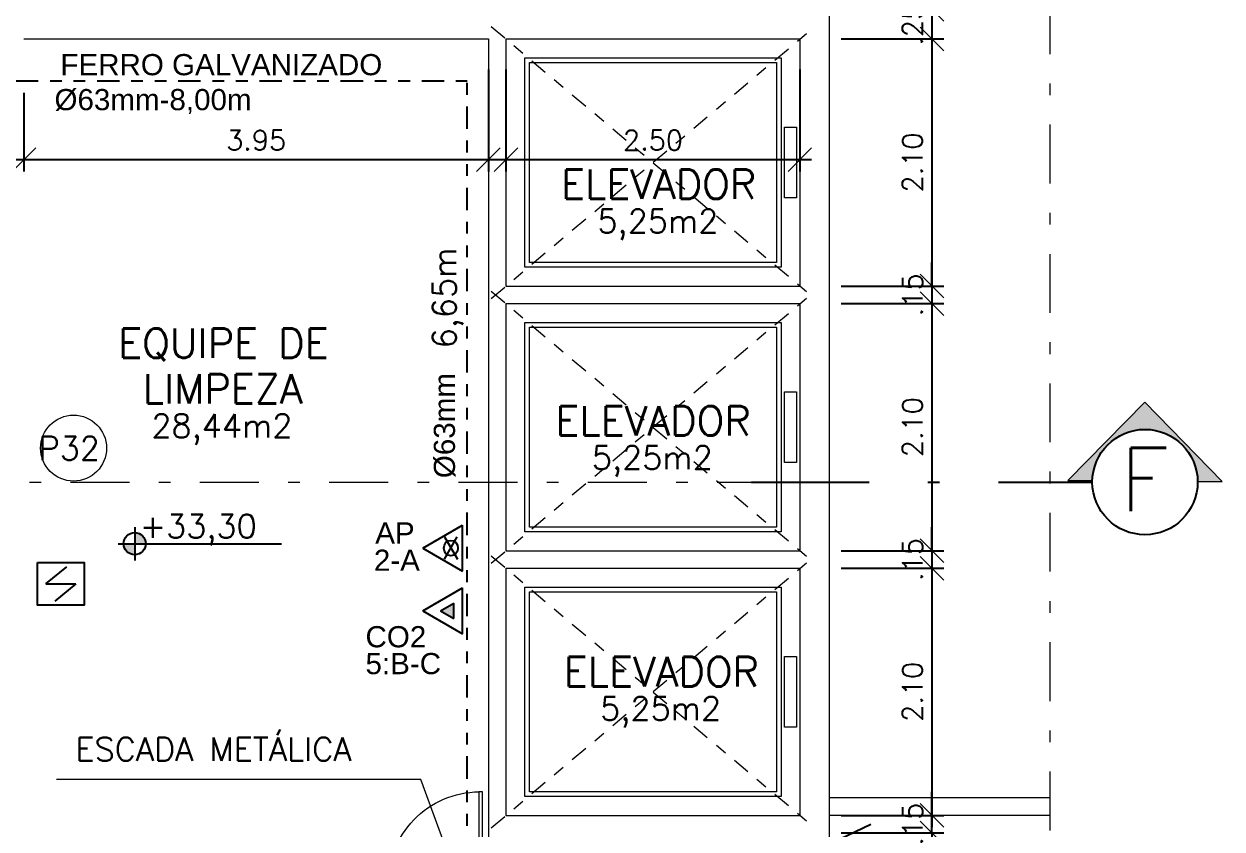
# Model space of a CAD drawing. Header units: millimetres. Extents: x 521 to 1055, y 261 to 520.
# Drawn here: x 678.07 to 688.26, y 283.53 to 290.37 of the extents above; entities that cross this region are included whole.
import ezdxf
from ezdxf.enums import TextEntityAlignment as Align

# ---------------------------------------------------------------- set-up
doc = ezdxf.new("R2010")
doc.units = ezdxf.units.MM
for name, pattern in [('CONTINU', [0]), ('DASHDOT', [1, 0.5, -0.25, 0, -0.25]), ('DASHDOTX2', [2, 1, -0.5, 0, -0.5]), ('DIVIDE2', [15.875, 6.35, -3.175, 0, -3.175, 0, -3.175])]:
    doc.linetypes.add(name, pattern=pattern)
doc.layers.add('0.1', color=8, linetype='Continuous', lineweight=13)
doc.layers.add('ppci', color=8, linetype='Continuous')
doc.styles.add('ROMANS', font='romans')
doc.styles.get("Standard").update_dxf_attribs({"font": 'romans.shx'})
doc.styles.add('STYLE1', font='sanss___.ttf')
doc.dimstyles.new('Fares Eng - 50', dxfattribs={"dimscale": 2, "dimtxt": 0.085, "dimasz": 0.1, "dimexe": 0.05, "dimexo": 0.05, "dimgap": 0.04, "dimtad": 1, "dimzin": 4, "dimdsep": 46, "dimtxsty": 'ROMANS', "dimblk1": 'OBLIQUE', "dimblk2": 'OBLIQUE', "dimsah": 1, "dimcen": 0.05, "dimdle": 0.05, "dimclrd": 8, "dimclre": 8, "dimclrt": 8, "dimaunit": 1, "dimadec": 0, "dimazin": 0, "dimtfac": 1, "dimtix": 1, "dimtmove": 2, "dimatfit": 0, "dimldrblk": 'OPEN90', "dimfxl": 1, "dimtolj": 1, "dimtzin": 0, "dimarcsym": 0})

# ---------------------------------------------------------------- blocks, each defined once
blk = doc.blocks.new('ÁREA')
for p in [(4.97462945148186e-05, 0.003761569252461072), (0, 0)]:
    blk.add_attdef('COMPARTIMENTO', text='', height=0.0025).set_placement(p, align=Align.CENTER)
at = {"color": 1}
for p in [(-4.97462945148186e-05, -0.003761569252461072), (-9.94925890296372e-05, -0.007523138504922144)]:
    blk.add_attdef('ÁREA', text='', height=0.002, dxfattribs=at).set_placement(p, align=Align.CENTER)
blk = doc.blocks.new('_OBLIQUE')
at = {"color": 0, "linetype": 'ByBlock'}
blk.add_line((-0.5, -0.5), (0.5, 0.5), dxfattribs=at)
blk = doc.blocks.new('*D2392')
at = {"layer": '0.1', "color": 8, "linetype": 'CONTINU', "lineweight": -2, "transparency": 16777216}
for p, q in [((685.7892393895108, 290.4969512329324), (685.7892393895108, 290.6969512329323)), ((685.0156555372411, 290.4969512329324), (685.8892393895109, 290.4969512329324)), ((685.7892393895108, 290.4969512329324), (685.7892393895108, 290.2469512329324)), ((685.0156555372411, 290.2469512329324), (685.8892393895109, 290.2469512329324)), ((685.7892393895108, 290.2469512329324), (685.7892393895108, 290.0469512329324))]:
    blk.add_line(p, q, dxfattribs=at)
at = {"layer": 'DEFPOINTS', "color": 0, "linetype": 'CONTINU', "lineweight": -2, "transparency": 16777216}
for p in [(684.915655537241, 290.4969512329324), (684.915655537241, 290.2469512329324), (685.7892393895108, 290.2469512329324)]:
    blk.add_point(p, dxfattribs=at)
at = {"layer": '0.1', "color": 8, "linetype": 'CONTINU', "lineweight": -2, "transparency": 16777216, "xscale": 0.2, "yscale": 0.2, "zscale": 0.2}
for p, rotation in [((685.7892393895108, 290.4969512329324), 270), ((685.7892393895108, 290.2469512329324), 90)]:
    blk.add_blockref('_OBLIQUE', p, dxfattribs=dict(at, rotation=rotation))
at = {"layer": '0.1', "color": 8, "linetype": 'CONTINU', "transparency": 16777216, "insert": (685.6242393895108, 290.3719512329325), "char_height": 0.17, "attachment_point": 5, "rotation": 90, "style": 'ROMANS'}
blk.add_mtext('\\A1;.25', dxfattribs=at)
blk = doc.blocks.new('_Open90')
at = {"color": 0, "linetype": 'ByBlock', "lineweight": -2}
for p, q in [((0, 0), (-1, 0)), ((-0.5, 0.5), (0, 0)), ((0, 0), (-0.5, -0.5))]:
    blk.add_line(p, q, dxfattribs=at)
blk = doc.blocks.new('*D2393')
at = {"layer": '0.1', "color": 8, "linetype": 'CONTINU', "lineweight": -2, "transparency": 16777216}
for p, q in [((685.7892393895108, 290.3469512329324), (685.7892393895108, 288.0469512329324)), ((685.0156555372411, 290.2469512329324), (685.8892393895109, 290.2469512329324)), ((685.0156555372411, 288.1469512329325), (685.8892393895109, 288.1469512329325))]:
    blk.add_line(p, q, dxfattribs=at)
at = {"layer": 'DEFPOINTS', "color": 0, "linetype": 'CONTINU', "lineweight": -2, "transparency": 16777216}
for p in [(684.915655537241, 290.2469512329324), (684.915655537241, 288.1469512329325), (685.7892393895108, 288.1469512329325)]:
    blk.add_point(p, dxfattribs=at)
at = {"layer": '0.1', "color": 8, "linetype": 'CONTINU', "lineweight": -2, "transparency": 16777216, "xscale": 0.2, "yscale": 0.2, "zscale": 0.2}
for p, rotation in [((685.7892393895108, 290.2469512329324), 90), ((685.7892393895108, 288.1469512329325), 270)]:
    blk.add_blockref('_OBLIQUE', p, dxfattribs=dict(at, rotation=rotation))
at = {"layer": '0.1', "color": 8, "linetype": 'CONTINU', "transparency": 16777216, "insert": (685.6242393895108, 289.1969512329326), "char_height": 0.17, "attachment_point": 5, "rotation": 90, "style": 'ROMANS'}
blk.add_mtext('\\A1;2.10', dxfattribs=at)
blk = doc.blocks.new('*D2394')
at = {"layer": '0.1', "color": 8, "linetype": 'CONTINU', "lineweight": -2, "transparency": 16777216}
for p, q in [((685.7892393895108, 288.1469512329325), (685.7892393895108, 288.3469512329324)), ((685.0156555372411, 288.1469512329325), (685.8892393895109, 288.1469512329325)), ((685.7892393895108, 288.1469512329325), (685.7892393895108, 287.9969512329324)), ((685.0156555372411, 287.9969512329324), (685.8892393895109, 287.9969512329324)), ((685.7892393895108, 287.9969512329324), (685.7892393895108, 287.7969512329324))]:
    blk.add_line(p, q, dxfattribs=at)
at = {"layer": 'DEFPOINTS', "color": 0, "linetype": 'CONTINU', "lineweight": -2, "transparency": 16777216}
for p in [(684.915655537241, 288.1469512329325), (684.915655537241, 287.9969512329324), (685.7892393895108, 287.9969512329324)]:
    blk.add_point(p, dxfattribs=at)
at = {"layer": '0.1', "color": 8, "linetype": 'CONTINU', "lineweight": -2, "transparency": 16777216, "xscale": 0.2, "yscale": 0.2, "zscale": 0.2}
for p, rotation in [((685.7892393895108, 288.1469512329325), 270), ((685.7892393895108, 287.9969512329324), 90)]:
    blk.add_blockref('_OBLIQUE', p, dxfattribs=dict(at, rotation=rotation))
at = {"layer": '0.1', "color": 8, "linetype": 'CONTINU', "transparency": 16777216, "insert": (685.6242393895108, 288.0719512329325), "char_height": 0.17, "attachment_point": 5, "rotation": 90, "style": 'ROMANS'}
blk.add_mtext('\\A1;.15', dxfattribs=at)
blk = doc.blocks.new('*D2395')
at = {"layer": '0.1', "color": 8, "linetype": 'CONTINU', "lineweight": -2, "transparency": 16777216}
for p, q in [((685.7892393895108, 288.0969512329324), (685.7892393895108, 285.7969512329324)), ((685.0156555372411, 287.9969512329324), (685.8892393895109, 287.9969512329324)), ((685.0156555372411, 285.8969512329324), (685.8892393895109, 285.8969512329324))]:
    blk.add_line(p, q, dxfattribs=at)
at = {"layer": 'DEFPOINTS', "color": 0, "linetype": 'CONTINU', "lineweight": -2, "transparency": 16777216}
for p in [(684.915655537241, 287.9969512329324), (684.915655537241, 285.8969512329324), (685.7892393895108, 285.8969512329324)]:
    blk.add_point(p, dxfattribs=at)
at = {"layer": '0.1', "color": 8, "linetype": 'CONTINU', "lineweight": -2, "transparency": 16777216, "xscale": 0.2, "yscale": 0.2, "zscale": 0.2}
for p, rotation in [((685.7892393895108, 287.9969512329324), 90), ((685.7892393895108, 285.8969512329324), 270)]:
    blk.add_blockref('_OBLIQUE', p, dxfattribs=dict(at, rotation=rotation))
at = {"layer": '0.1', "color": 8, "linetype": 'CONTINU', "transparency": 16777216, "insert": (685.6242393895108, 286.9469512329325), "char_height": 0.17, "attachment_point": 5, "rotation": 90, "style": 'ROMANS'}
blk.add_mtext('\\A1;2.10', dxfattribs=at)
blk = doc.blocks.new('*D2396')
at = {"layer": '0.1', "color": 8, "linetype": 'CONTINU', "lineweight": -2, "transparency": 16777216}
for p, q in [((685.7892393895108, 285.8969512329324), (685.7892393895108, 286.0969512329324)), ((685.0156555372411, 285.8969512329324), (685.8892393895109, 285.8969512329324)), ((685.7892393895108, 285.8969512329324), (685.7892393895108, 285.7469512329324)), ((685.0156555372411, 285.7469512329324), (685.8892393895109, 285.7469512329324)), ((685.7892393895108, 285.7469512329324), (685.7892393895108, 285.5469512329324))]:
    blk.add_line(p, q, dxfattribs=at)
at = {"layer": 'DEFPOINTS', "color": 0, "linetype": 'CONTINU', "lineweight": -2, "transparency": 16777216}
for p in [(684.915655537241, 285.8969512329324), (684.915655537241, 285.7469512329324), (685.7892393895108, 285.7469512329324)]:
    blk.add_point(p, dxfattribs=at)
at = {"layer": '0.1', "color": 8, "linetype": 'CONTINU', "lineweight": -2, "transparency": 16777216, "xscale": 0.2, "yscale": 0.2, "zscale": 0.2}
for p, rotation in [((685.7892393895108, 285.8969512329324), 270), ((685.7892393895108, 285.7469512329324), 90)]:
    blk.add_blockref('_OBLIQUE', p, dxfattribs=dict(at, rotation=rotation))
at = {"layer": '0.1', "color": 8, "linetype": 'CONTINU', "transparency": 16777216, "insert": (685.6242393895108, 285.8219512329325), "char_height": 0.17, "attachment_point": 5, "rotation": 90, "style": 'ROMANS'}
blk.add_mtext('\\A1;.15', dxfattribs=at)
blk = doc.blocks.new('*D2397')
at = {"layer": '0.1', "color": 8, "linetype": 'CONTINU', "lineweight": -2, "transparency": 16777216}
for p, q in [((685.7892393895108, 285.8469512329324), (685.7892393895108, 283.5469512329324)), ((685.0156555372411, 285.7469512329324), (685.8892393895109, 285.7469512329324)), ((685.0156555372411, 283.6469512329324), (685.8892393895109, 283.6469512329324))]:
    blk.add_line(p, q, dxfattribs=at)
at = {"layer": 'DEFPOINTS', "color": 0, "linetype": 'CONTINU', "lineweight": -2, "transparency": 16777216}
for p in [(684.915655537241, 285.7469512329324), (684.915655537241, 283.6469512329324), (685.7892393895108, 283.6469512329324)]:
    blk.add_point(p, dxfattribs=at)
at = {"layer": '0.1', "color": 8, "linetype": 'CONTINU', "lineweight": -2, "transparency": 16777216, "xscale": 0.2, "yscale": 0.2, "zscale": 0.2}
for p, rotation in [((685.7892393895108, 285.7469512329324), 90), ((685.7892393895108, 283.6469512329324), 270)]:
    blk.add_blockref('_OBLIQUE', p, dxfattribs=dict(at, rotation=rotation))
at = {"layer": '0.1', "color": 8, "linetype": 'CONTINU', "transparency": 16777216, "insert": (685.6242393895108, 284.6969512329325), "char_height": 0.17, "attachment_point": 5, "rotation": 90, "style": 'ROMANS'}
blk.add_mtext('\\A1;2.10', dxfattribs=at)
blk = doc.blocks.new('*D2406')
at = {"layer": '0.1', "color": 8, "linetype": 'CONTINU', "lineweight": -2, "transparency": 16777216}
for p, q in [((685.7892393895108, 283.6469512329324), (685.7892393895108, 283.8469512329324)), ((685.0156555372411, 283.6469512329324), (685.8892393895109, 283.6469512329324)), ((685.7892393895108, 283.4969512329324), (685.7892393895108, 283.6469512329324)), ((685.0156555372411, 283.4969512329324), (685.8892393895109, 283.4969512329324)), ((685.7892393895108, 283.4969512329324), (685.7892393895108, 283.2969512329324))]:
    blk.add_line(p, q, dxfattribs=at)
at = {"layer": 'DEFPOINTS', "color": 0, "linetype": 'CONTINU', "lineweight": -2, "transparency": 16777216}
for p in [(684.915655537241, 283.6469512329324), (685.7892393895108, 283.6469512329324), (684.915655537241, 283.4969512329324)]:
    blk.add_point(p, dxfattribs=at)
at = {"layer": '0.1', "color": 8, "linetype": 'CONTINU', "lineweight": -2, "transparency": 16777216, "xscale": 0.2, "yscale": 0.2, "zscale": 0.2}
for p, rotation in [((685.7892393895108, 283.6469512329324), 270), ((685.7892393895108, 283.4969512329324), 90)]:
    blk.add_blockref('_OBLIQUE', p, dxfattribs=dict(at, rotation=rotation))
at = {"layer": '0.1', "color": 8, "linetype": 'CONTINU', "transparency": 16777216, "insert": (685.6242393895108, 283.5719512329325), "char_height": 0.17, "attachment_point": 5, "rotation": 90, "style": 'ROMANS'}
blk.add_mtext('\\A1;.15', dxfattribs=at)
blk = doc.blocks.new('P80')
for points in [[(0, 0.8600000000001068), (0, 0.8300000000001057), (0.1499999999999986, 0.8300000000001057), (0.1499999999999986, 0.8600000000001068)], [(0, 0), (0, 0.03000000000000114), (0.1499999999999986, 0.03000000000000114), (0.1499999999999986, 0)]]:
    blk.add_lwpolyline(points)
blk.add_lwpolyline([(-0.8000000000000227, 0.06000000000008299), (0, 0.06000000000008299), (0, 0.03000000000000114), (-0.8000000000000227, 0.03000000000000114)], close=True)
at = {"color": 8}
blk.add_arc((-0.02513934576528032, 0.05553438521076377), 0.7748735220644332, 88.14081760279143, 179.6698012135025, dxfattribs=at)
blk = doc.blocks.new('*D2421')
at = {"layer": '0.1', "color": 8, "lineweight": -2, "transparency": 16777216}
for p, q in [((682.015655537241, 289.9864617888512), (682.015655537241, 289.1211463489595)), ((678.0656555372409, 289.7898065555787), (678.0656555372409, 289.1211463489595)), ((677.9656555372409, 289.2211463489595), (682.115655537241, 289.2211463489595))]:
    blk.add_line(p, q, dxfattribs=at)
at = {"layer": 'DEFPOINTS', "color": 0, "lineweight": -2, "transparency": 16777216}
for p in [(682.015655537241, 290.0864617888512), (678.0656555372409, 289.8898065555787), (682.015655537241, 289.2211463489595)]:
    blk.add_point(p, dxfattribs=at)
at = {"layer": '0.1', "color": 8, "lineweight": -2, "transparency": 16777216, "xscale": 0.2, "yscale": 0.2, "zscale": 0.2, "rotation": 180}
blk.add_blockref('_OBLIQUE', (678.0656555372409, 289.2211463489595), dxfattribs=at)
at = {"layer": '0.1', "color": 8, "lineweight": -2, "transparency": 16777216, "xscale": 0.2, "yscale": 0.2, "zscale": 0.2}
blk.add_blockref('_OBLIQUE', (682.015655537241, 289.2211463489595), dxfattribs=at)
at = {"layer": '0.1', "color": 8, "transparency": 16777216, "insert": (680.0406555372409, 289.3861463489595), "char_height": 0.17, "attachment_point": 5, "style": 'ROMANS'}
blk.add_mtext('\\A1;3.95', dxfattribs=at)
blk = doc.blocks.new('*D2422')
at = {"layer": '0.1', "color": 8, "lineweight": -2, "transparency": 16777216}
for p, q in [((682.165655537241, 289.9864617888512), (682.165655537241, 289.1211463489595)), ((684.665655537241, 289.986461788851), (684.665655537241, 289.1211463489595)), ((682.065655537241, 289.2211463489595), (684.7656555372411, 289.2211463489595))]:
    blk.add_line(p, q, dxfattribs=at)
at = {"layer": 'DEFPOINTS', "color": 0, "lineweight": -2, "transparency": 16777216}
for p in [(682.165655537241, 290.0864617888512), (684.665655537241, 290.0864617888511), (684.665655537241, 289.2211463489595)]:
    blk.add_point(p, dxfattribs=at)
at = {"layer": '0.1', "color": 8, "lineweight": -2, "transparency": 16777216, "xscale": 0.2, "yscale": 0.2, "zscale": 0.2, "rotation": 180}
blk.add_blockref('_OBLIQUE', (682.165655537241, 289.2211463489595), dxfattribs=at)
at = {"layer": '0.1', "color": 8, "lineweight": -2, "transparency": 16777216, "xscale": 0.2, "yscale": 0.2, "zscale": 0.2}
blk.add_blockref('_OBLIQUE', (684.665655537241, 289.2211463489595), dxfattribs=at)
at = {"layer": '0.1', "color": 8, "transparency": 16777216, "insert": (683.415655537241, 289.3861463489595), "char_height": 0.17, "attachment_point": 5, "style": 'ROMANS'}
blk.add_mtext('\\A1;2.50', dxfattribs=at)

msp = doc.modelspace()

# ---------------------------------------------------------------- hatches: boundary and pattern name
at = {"layer": '0.1', "linetype": 'CONTINU', "lineweight": -2}
h = msp.add_hatch(dxfattribs=at)
h.set_pattern_fill('ANSI31,_O', color=8, scale=0.05, angle=135)
h.set_pattern_definition([(180, (0.1055579937900575, 74.26756115553394), (-2.775557561562891e-17, -0.15875), [])])
h.paths.add_polyline_path([(670.1656555372405, 295.7459633312237), (670.1656555372406, 297.5382471181732), (662.7156555372405, 297.5382471181732), (662.7156555372405, 294.6453355099013)])
h.paths.add_polyline_path([(670.1656555372405, 290.2349612913724), (670.1656555372405, 295.7459633312237), (662.7156555372405, 294.6453355099013), (662.7156555372405, 291.5573454811466)])
h.paths.add_polyline_path([(662.7156555372407, 291.5573454811466), (662.7156555372405, 280.8964287985764), (670.1656555372402, 281.53971332247), (670.1656555372404, 286.4803428063481), (668.2856037770139, 286.4803428063481, -1.004588318353801), (667.3899611756029, 286.4844429149567), (667.1822419296873, 286.4844429149567), (667.837733544984, 287.1587678754815), (668.5055630989748, 286.4803428063481), (670.1656555372404, 286.4803428063481), (670.1656555372402, 290.2349612913724)])
h.paths.add_polyline_path([(662.7156555372404, 280.8964287985764), (662.7156555372404, 275.7187843522266), (670.1656555372401, 275.7187843522266), (670.1656555372404, 281.53971332247)])
h.paths.add_polyline_path([(678.1656555372412, 275.7187843522266), (678.1656555372412, 282.2304886501411), (676.5161819818034, 282.0880616956733), (676.5161819818035, 279.4969512329327), (671.4161819818023, 279.4969512329329), (671.4161819818023, 281.6476924242829), (670.1656555372402, 281.53971332247), (670.1656555372402, 275.7187843522266)])
h.paths.add_polyline_path([(678.1656555372412, 282.8969512329327), (676.5161819818034, 282.8969512329326), (676.5161819818034, 282.0880616956733), (678.1656555372412, 282.2304886501411)])
h.paths.add_polyline_path([(671.4156555372413, 286.4803428063479), (670.7626218406255, 286.480342806348), (670.1656555372404, 286.480342806348), (670.1656555372402, 281.53971332247), (671.4161819818023, 281.647692424283), (671.4161819818023, 282.8969512329326), (671.4156555372413, 282.8969512329326)])
h.paths.add_polyline_path([(671.4156555372413, 290.0130847494638), (670.1656555372405, 290.2349612913724), (670.1656555372405, 286.4803428063481), (671.1844243641309, 286.4803428063481), (671.4156555372414, 286.4803428063481)])
h.paths.add_polyline_path([(670.1656555372404, 290.2349612913723), (671.4156555372414, 290.0130847494638), (671.4156555372414, 290.4969512329324), (671.4161819818024, 290.4969512329324), (671.4161819818025, 291.8469512329325), (676.5161819818028, 291.8469512329325), (676.5161819818028, 290.4969512329328), (677.6156555372413, 290.4969512329326), (677.6156555372413, 296.8465911525464), (670.1656555372406, 295.7459633312238)])
h.paths.add_polyline_path([(670.1656555372405, 297.5382471181732), (670.1656555372405, 295.7459633312238), (677.6156555372415, 296.8465911525464), (677.6156555372414, 297.5382471181732)])
h.paths.add_polyline_path([(669.424251810682, 285.2362369472186), (669.424251810682, 286.1076655186471), (669.724251810682, 286.1076655186471), (669.724251810682, 285.2362369472186)], flags=24)
h.paths.add_polyline_path([(666.92057261973, 283.651986589702), (666.92057261973, 287.3138913516068), (666.6205726197298, 287.3138913516068), (666.6205726197298, 283.651986589702)], flags=24)
h.paths.add_polyline_path([(667.5578405569548, 283.6710342087496), (667.5578405569548, 284.4567484944639), (667.2578405569546, 284.4567484944639), (667.2578405569546, 283.6710342087496)], flags=24)
h.paths.add_polyline_path([(673.448471710855, 279.3787364720986), (673.448471710855, 275.7168317101938), (673.7484717108549, 275.7168317101938), (673.7484717108549, 279.3787364720986)], flags=9)
h.paths.add_polyline_path([(672.8112037736302, 279.359688853051), (672.8112037736302, 278.5739745673367), (673.1112037736301, 278.5739745673367), (673.1112037736301, 279.359688853051)], flags=24)
h.paths.add_polyline_path([(670.4163918736864, 285.2362369472185), (670.4163918736864, 286.107665518647), (670.7163918736863, 286.107665518647), (670.7163918736863, 285.2362369472185)], flags=24)
h.paths.add_polyline_path([(673.6029322503089, 292.6502984565479), (674.3124560598327, 292.6502984565479), (674.3124560598327, 292.3502984565479), (673.6029322503089, 292.3502984565479)], flags=24)
h.paths.add_polyline_path([(673.6114200770407, 293.0707594384936), (674.3209438865646, 293.0707594384936), (674.3209438865646, 292.7707594384935), (673.6114200770407, 292.7707594384935)], flags=24)
h.paths.add_polyline_path([(673.448471710855, 297.1056626118906), (673.448471710855, 293.4437578499858), (673.7484717108549, 293.4437578499858), (673.7484717108549, 297.1056626118906)], flags=9)
h.paths.add_polyline_path([(672.8112037736302, 296.3481584455998), (672.8112037736302, 295.5624441598854), (673.1112037736301, 295.5624441598854), (673.1112037736301, 296.3481584455998)], flags=25)
h.paths.add_polyline_path([(672.1151497951772, 296.8634119393723), (672.9865783666058, 296.8634119393723), (672.9865783666058, 296.5634119393724), (672.1151497951772, 296.5634119393724)], flags=24)
at = {"layer": '0.1'}
h = msp.add_hatch(color=8, dxfattribs=at)
edge = h.paths.add_edge_path()
edge.add_line((688.2563886237091, 286.4844429149567), (687.6008970084124, 287.1587678754815))
edge.add_line((687.6008970084124, 287.1587678754815), (686.9454863679831, 286.4929587533981))
edge.add_line((686.9454863679831, 286.4929587533981), (687.1531472977545, 286.4929587533981))
edge.add_arc((687.6008574619086, 286.480283949991), 0.4478895418832097, 0.532038687966292, 178.3783731538729, ccw=False)
edge.add_line((688.048727693939, 286.4844429149567), (688.2563886237091, 286.4844429149567))
at = {"layer": '0.1', "linetype": 'CONTINU', "lineweight": -2}
h = msp.add_hatch(color=8, dxfattribs=at)
h.paths.add_polyline_path([(679.1023687304926, 285.955909321532, 0.4142135623729187), (679.0079371487814, 286.0503409032431), (679.0079371487814, 285.955909321532)])
h.paths.add_polyline_path([(679.0079371487814, 285.955909321532), (678.9135055670702, 285.955909321532, 0.4142135623732714), (679.0079371487814, 285.8614777398207)])
at = {"layer": 'ppci'}
msp.add_hatch(color=10, dxfattribs=at).paths.add_polyline_path([(681.6083928738001, 285.3861430597414), (681.7211427812761, 285.3210468703089), (681.7211427812761, 285.4512392491736)])

# ---------------------------------------------------------------- linework, layer by layer
at = {"layer": '0.1', "color": 8, "linetype": 'DASHDOTX2', "ltscale": 0.5}
for p, q in [((686.7940172373239, 274.7187843522266), (686.7940172373239, 298.5382471181732)), ((670.7626218406255, 286.480342806348), (684.2542061892655, 286.4803428063481))]:
    msp.add_line(p, q, dxfattribs=at)
at = {"layer": '0.1', "color": 7}
for p, q in [((684.915655537241, 295.3969512329325), (684.915655537241, 283.7969512329324)), ((678.0656555372408, 290.2469512329326), (682.015655537241, 290.2469512329325)), ((682.015655537241, 290.2469512329324), (682.015655537241, 289.6719512329324)), ((682.165655537241, 290.2469512329324), (682.165655537241, 289.6719512329325)), ((682.165655537241, 290.2469512329325), (684.665655537241, 290.2469512329324)), ((684.665655537241, 290.2469512329324), (684.665655537241, 288.1469512329324)), ((682.0156555372411, 289.6719512329324), (682.015655537241, 287.4219512329324)), ((682.165655537241, 289.6719512329324), (682.165655537241, 288.1469512329325)), ((682.165655537241, 288.1469512329325), (684.665655537241, 288.1469512329324)), ((682.165655537241, 287.9969512329325), (684.665655537241, 287.9969512329324)), ((682.165655537241, 287.9969512329325), (682.165655537241, 287.4219512329324)), ((684.665655537241, 287.9969512329325), (684.665655537241, 285.8969512329324)), ((682.0156555372411, 287.4219512329324), (682.015655537241, 285.1719512329325)), ((682.165655537241, 287.4219512329324), (682.165655537241, 285.8969512329325)), ((682.165655537241, 285.8969512329325), (684.665655537241, 285.8969512329324)), ((682.165655537241, 285.7469512329325), (684.665655537241, 285.7469512329324)), ((682.165655537241, 285.7469512329326), (682.1656555372412, 285.1719512329324)), ((684.665655537241, 285.7469512329325), (684.665655537241, 283.6469512329324)), ((682.015655537241, 285.1719512329325), (682.0156555372408, 283.0469512329325)), ((682.1656555372409, 285.1719512329324), (682.165655537241, 283.6469512329325)), ((684.915655537241, 283.7969512329323), (684.915655537241, 282.962956603569)), ((682.165655537241, 283.6469512329325), (684.665655537241, 283.6469512329324))]:
    msp.add_line(p, q, dxfattribs=at)
at = {"layer": '0.1', "color": 8, "linetype": 'DASHDOT', "ltscale": 0.3}
for p, q in [((682.040655537241, 290.3519512329325), (684.790655537241, 288.0419512329324)), ((682.040655537241, 288.0419512329325), (684.790655537241, 290.3519512329324)), ((682.040655537241, 288.1019512329325), (684.790655537241, 285.7919512329324)), ((682.040655537241, 285.7919512329325), (684.790655537241, 288.1019512329324)), ((682.040655537241, 285.8519512329325), (684.790655537241, 283.5419512329324)), ((682.040655537241, 283.5419512329325), (684.790655537241, 285.8519512329324))]:
    msp.add_line(p, q, dxfattribs=at)
at = {"layer": '0.1', "color": 8, "linetype": 'DASHDOTX2', "lineweight": -2}
msp.add_line((684.2542061892655, 286.4803428063481), (687.1530267763825, 286.4803428063481), dxfattribs=at)
at = {"layer": '0.1', "color": 8, "linetype": 'CONTINU', "lineweight": -2}
for p, q in [((679.0079371487814, 286.0975566940987), (679.0079371487814, 285.8142619489651)), ((678.8662897762147, 285.955909321532), (680.2548902277276, 285.955909321532))]:
    msp.add_line(p, q, dxfattribs=at)
at = {"layer": '0.1', "color": 8, "linetype": 'CONTINU'}
for p, q in [((681.4424253653225, 283.9526499931284), (678.3420480066253, 283.9526499931284)), ((681.9256021076493, 282.6360512413911), (681.4424253653225, 283.9526499931284))]:
    msp.add_line(p, q, dxfattribs=at)
at = {"layer": '0.1', "color": 8}
for p, q in [((686.7940172373239, 283.7969512329324), (684.915655537241, 283.7969512329324)), ((686.7940172373239, 283.6469512329324), (684.915655537241, 283.6469512329324))]:
    msp.add_line(p, q, dxfattribs=at)
for points in [[(682.325655537241, 290.0869512329326), (684.5056555372412, 290.0869512329326), (684.5056555372412, 288.3069512329324), (682.325655537241, 288.3069512329324)], [(682.3656555372411, 290.0469512329325), (684.4656555372411, 290.0469512329325), (684.4656555372411, 288.3469512329324), (682.3656555372411, 288.3469512329324)], [(684.5356555372412, 289.4969512329325), (684.6356555372411, 289.4969512329325), (684.6356555372411, 288.8969512329325), (684.5356555372412, 288.8969512329325)], [(682.3256555372411, 287.8369512329326), (684.5056555372412, 287.8369512329326), (684.5056555372412, 286.0569512329324), (682.3256555372411, 286.0569512329324)], [(682.3656555372411, 287.7969512329326), (684.4656555372412, 287.7969512329326), (684.4656555372412, 286.0969512329324), (682.3656555372411, 286.0969512329324)], [(684.5356555372412, 287.2469512329325), (684.6356555372412, 287.2469512329325), (684.6356555372412, 286.6469512329325), (684.5356555372412, 286.6469512329325)], [(682.325655537241, 285.5869512329326), (684.5056555372412, 285.5869512329326), (684.5056555372412, 283.8069512329324), (682.325655537241, 283.8069512329324)], [(682.3656555372411, 285.5469512329325), (684.4656555372411, 285.5469512329325), (684.4656555372411, 283.8469512329324), (682.3656555372411, 283.8469512329324)], [(684.5356555372412, 284.9969512329325), (684.6356555372411, 284.9969512329325), (684.6356555372411, 284.3969512329325), (684.5356555372412, 284.3969512329325)]]:
    msp.add_lwpolyline(points, close=True, dxfattribs=at)
msp.add_lwpolyline([(688.2563886237091, 286.4844429149567), (687.6008970084124, 287.1587678754815), (686.9454863679831, 286.4929587533981), (687.1531472977545, 286.4929587533981, -0.9813801479665843), (688.048727693939, 286.4844429149567)], format="xyb", close=True, dxfattribs=at)
msp.add_circle((678.4877285559967, 286.7686994672356), 0.2803832862131297, dxfattribs=at)
at = {"layer": '0.1', "color": 8, "lineweight": -2}
msp.add_circle((687.6008574619087, 286.4803428063481), 0.4478306855262695, dxfattribs=at)
at = {"layer": '0.1', "color": 8, "linetype": 'CONTINU', "lineweight": -2}
msp.add_circle((679.0079371487814, 285.9559093215319), 0.09443158171120558, dxfattribs=at)
at = {"layer": 'ppci', "color": 12, "linetype": 'DIVIDE2', "ltscale": 0.03}
for p in [(673.8540069371063, 289.8898065555787), (681.8367007695681, 283.2681374839175)]:
    msp.add_line(p, (681.8367007695681, 289.8898065555787), dxfattribs=at)
at = {"layer": 'ppci', "color": 10, "linetype": 'Continuous'}
for p, q in [((681.4583928737995, 285.9186586249395), (681.7961427812763, 286.1136586249393)), ((681.7961427812763, 285.7236586249393), (681.7961427812763, 286.1136586249393)), ((681.4583928737995, 285.9186586249395), (681.7961427812763, 285.7236586249393)), ((678.2521896215885, 285.6146909313238), (678.4308192406246, 285.7610042410865)), ((678.2521896215885, 285.6146909313238), (678.5054988596609, 285.6146909313238)), ((678.5054988596609, 285.6146909313238), (678.3268692406248, 285.4683776215612)), ((681.4583928737995, 285.3861430597414), (681.7961427812763, 285.5811430597412)), ((681.7961427812763, 285.1911430597413), (681.7961427812763, 285.5811430597412)), ((681.6083928738001, 285.3861430597414), (681.7211427812761, 285.4512392491736)), ((681.7211427812761, 285.3210468703089), (681.7211427812761, 285.4512392491736)), ((681.4583928737995, 285.3861430597414), (681.7961427812763, 285.1911430597413)), ((681.6083928738001, 285.3861430597414), (681.7211427812761, 285.3210468703089))]:
    msp.add_line(p, q, dxfattribs=at)
at = {"layer": 'ppci', "color": 10}
for p, q in [((681.642520430589, 286.0133676215704), (681.7519130035523, 285.8238941272267)), ((681.642640810416, 285.8241692325018), (681.7518440536899, 286.0133147982048))]:
    msp.add_line(p, q, dxfattribs=at)
at = {"layer": 'ppci', "color": 10, "linetype": 'CONTINU'}
msp.add_line((684.6513316560712, 283.2789114026492), (685.2701003096059, 283.571671640146), dxfattribs=at)
at = {"layer": 'ppci', "color": 10, "linetype": 'Continuous'}
msp.add_lwpolyline([(678.1809463983815, 285.796899227828), (678.5767420828685, 285.796899227828), (678.5767420828685, 285.4324826348197), (678.1809463983815, 285.4324826348197)], close=True, dxfattribs=at)
at = {"layer": 'ppci', "color": 10}
msp.add_ellipse((681.6971974909313, 285.9186641750475), major_axis=(2.022313876639877e-17, 0.06605596550524523), ratio=0.9070953235017648, dxfattribs=at)

# ---------------------------------------------------------------- block references
at = {"layer": '0.1', "color": 8}
ref = msp.add_blockref('ÁREA', (683.4644636275156, 288.8870365743297), dxfattribs=dict(at, xscale=133.3333333333333, yscale=133.3333333333333, zscale=133.3333333333333))
ref.add_attrib('COMPARTIMENTO', 'ELEVADOR', dxfattribs={"layer": '0', "color": 3, "height": 0.25}).set_placement((683.4644636275156, 288.8870365743297), align=Align.CENTER)
ref.add_attrib('ÁREA', '5,25m2', dxfattribs={"layer": '0', "color": 1, "height": 0.2}).set_placement((683.4578307882465, 288.5990817142065), align=Align.CENTER)
ref = msp.add_blockref('ÁREA', (679.7558432005317, 287.1466970182442), dxfattribs=dict(at, xscale=133.3333333333333, yscale=133.3333333333333, zscale=133.3333333333333))
ref.add_attrib('COMPARTIMENTO', 'LIMPEZA', dxfattribs={"layer": '0', "color": 3, "height": 0.25}).set_placement((679.7558432005317, 287.1466970182442), align=Align.CENTER)
ref.add_attrib('ÁREA', '28,44m2', dxfattribs={"layer": '0', "color": 1, "height": 0.2}).set_placement((679.7492103612626, 286.8587421581211), align=Align.CENTER)
ref.add_attrib('COMPARTIMENTO', 'EQUIPE DE', dxfattribs={"layer": '0', "color": 3, "height": 0.25}).set_placement((679.7624760398007, 287.5349212882036), align=Align.CENTER)
ref = msp.add_blockref('ÁREA', (683.4175461926474, 286.8764063171874), dxfattribs=dict(at, xscale=133.3333333333333, yscale=133.3333333333333, zscale=133.3333333333333))
ref.add_attrib('COMPARTIMENTO', 'ELEVADOR', dxfattribs={"layer": '0', "color": 3, "height": 0.25}).set_placement((683.4175461926474, 286.8764063171874), align=Align.CENTER)
ref.add_attrib('ÁREA', '5,25m2', dxfattribs={"layer": '0', "color": 1, "height": 0.2}).set_placement((683.4109133533783, 286.5884514570643), align=Align.CENTER)
ref = msp.add_blockref('ÁREA', (683.4879231908877, 284.7435840443559), dxfattribs=dict(at, xscale=133.3333333333333, yscale=133.3333333333333, zscale=133.3333333333333))
ref.add_attrib('COMPARTIMENTO', 'ELEVADOR', dxfattribs={"layer": '0', "color": 3, "height": 0.25}).set_placement((683.4879231908877, 284.7435840443559), align=Align.CENTER)
ref.add_attrib('ÁREA', '5,25m2', dxfattribs={"layer": '0', "color": 1, "height": 0.2}).set_placement((683.4812903516187, 284.4556291842328), align=Align.CENTER)
at = {"layer": '0.1', "color": 8, "xscale": -1, "rotation": 90}
msp.add_blockref('P80', (681.9956555372409, 283.0469512329325), dxfattribs=at)

# ---------------------------------------------------------------- texts
at = {"layer": '0.1', "color": 8}
msp.add_text('6,65m', height=0.2, rotation=90, dxfattribs=at).set_placement((681.7418147531513, 287.6165977729839))
for s, height, p in [('P32', 0.2, (678.1896235924148, 286.6671871273673)), ('F', 0.5387512708083244, (687.3877141286035, 286.2315566586333)), ('+33,30', 0.2, (679.0517857469971, 286.0049280596871)), ('ESCADA METÁLICA', 0.2, (678.5039448272265, 284.109242855306))]:
    msp.add_text(s, height=height, dxfattribs=at).set_placement(p)
at = {"layer": 'ppci', "color": 10, "style": 'STYLE1'}
for s, p in [('FERRO GALVANIZADO', (678.3753632862782, 289.9386921965931)), ('Ø63mm-8,00m', (678.3252572249158, 289.6415065418167)), ('AP', (681.0537822739581, 285.9579221075297)), ('2-A', (681.0421507254415, 285.7256906108414)), ('CO2', (680.9707369063412, 285.075512220452)), ('5:B-C', (680.9707369063412, 284.8471538623444))]:
    msp.add_text(s, height=0.18, dxfattribs=at).set_placement(p)
msp.add_text('Ø63mm', height=0.18, rotation=90, dxfattribs=at).set_placement((681.731804023555, 286.5133216937755))

# ---------------------------------------------------------------- dimensions: what is measured, and where the dimension line sits
at = {"layer": '0.1', "color": 8, "linetype": 'CONTINU'}
for base, p1, p2, picture, middle in [((685.7892393895108, 290.2469512329324), (684.915655537241, 290.4969512329324), (684.915655537241, 290.2469512329324), '*D2392', (685.6242393895108, 290.3719512329325)), ((685.7892393895108, 288.1469512329325), (684.915655537241, 290.2469512329324), (684.915655537241, 288.1469512329325), '*D2393', (685.6242393895108, 289.1969512329326)), ((685.7892393895108, 287.9969512329324), (684.915655537241, 288.1469512329325), (684.915655537241, 287.9969512329324), '*D2394', (685.6242393895108, 288.0719512329325)), ((685.7892393895108, 285.8969512329324), (684.915655537241, 287.9969512329324), (684.915655537241, 285.8969512329324), '*D2395', (685.6242393895108, 286.9469512329325)), ((685.7892393895108, 285.7469512329324), (684.915655537241, 285.8969512329324), (684.915655537241, 285.7469512329324), '*D2396', (685.6242393895108, 285.8219512329325)), ((685.7892393895108, 283.6469512329324), (684.915655537241, 285.7469512329324), (684.915655537241, 283.6469512329324), '*D2397', (685.6242393895108, 284.6969512329325)), ((685.7892393895108, 283.6469512329324), (684.915655537241, 283.4969512329324), (684.915655537241, 283.6469512329324), '*D2406', (685.6242393895108, 283.5719512329325))]:
    dim = msp.add_linear_dim(base=base, p1=p1, p2=p2, angle=90, dimstyle='Fares Eng - 50', dxfattribs=at)
    dim.commit()
    dim.dimension.update_dxf_attribs({"geometry": picture, "text_midpoint": middle})
at = {"layer": '0.1', "color": 7}
for base, p1, p2, picture, middle in [((682.015655537241, 289.2211463489595), (678.0656555372409, 289.8898065555787), (682.015655537241, 290.0864617888512), '*D2421', (680.0406555372409, 289.3861463489595)), ((684.665655537241, 289.2211463489595), (682.165655537241, 290.0864617888512), (684.665655537241, 290.0864617888511), '*D2422', (683.415655537241, 289.3861463489595))]:
    dim = msp.add_linear_dim(base=base, p1=p1, p2=p2, dimstyle='Fares Eng - 50', dxfattribs=at)
    dim.commit()
    dim.dimension.update_dxf_attribs({"geometry": picture, "text_midpoint": middle})

doc.saveas('drawing.dxf')
